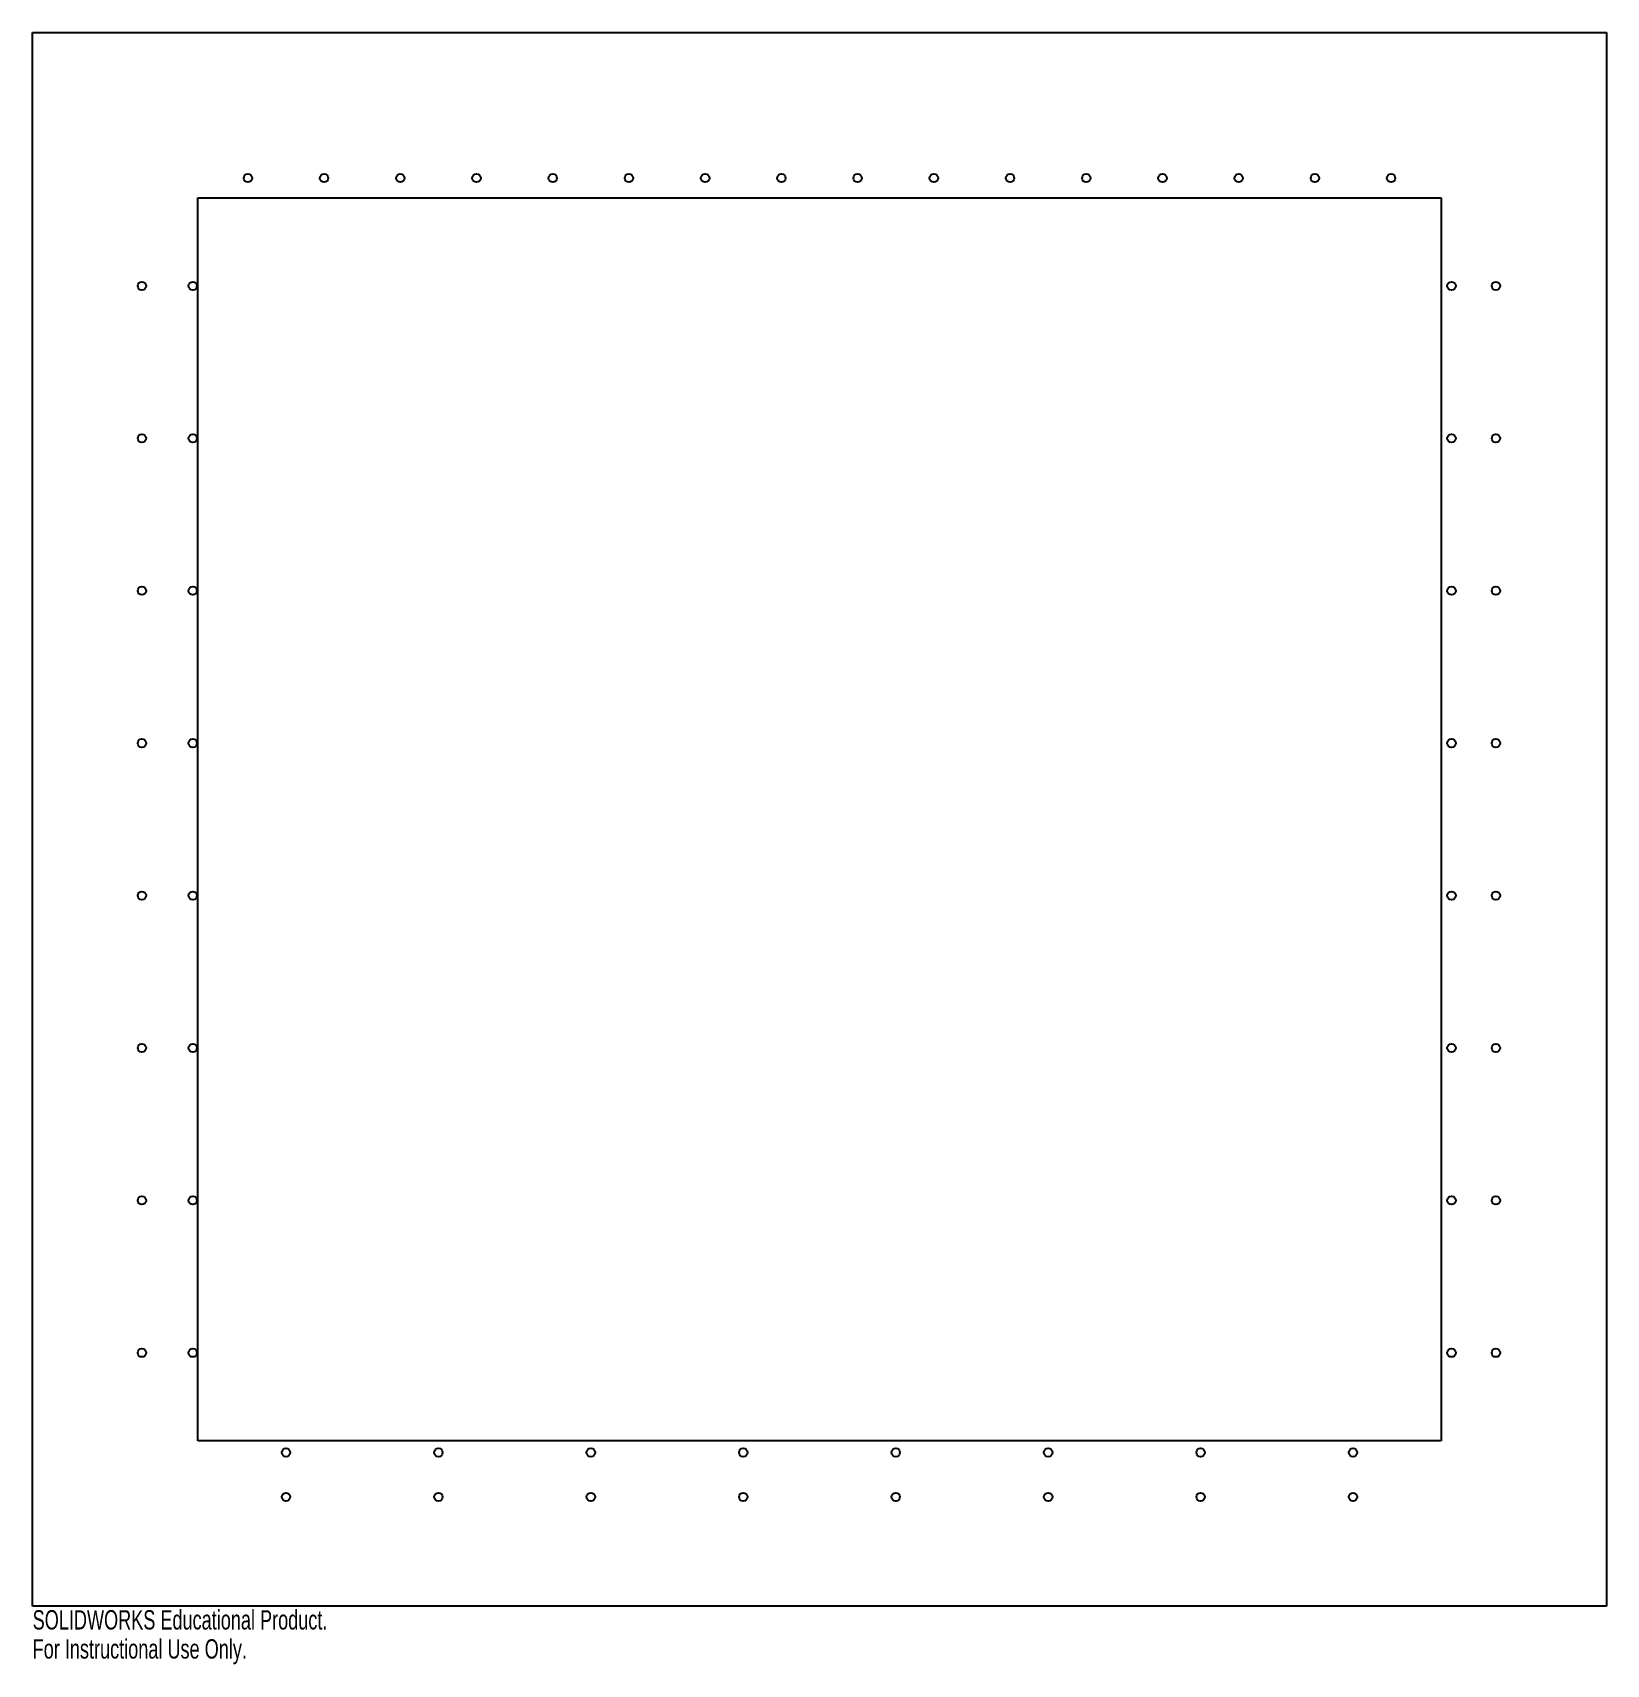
# Model space of a CAD drawing. Header units: inches. Extents: x -7.7 to 7.7, y -8.3 to 7.7.
import ezdxf

# ---------------------------------------------------------------- set-up
doc = ezdxf.new("R2010")
doc.units = ezdxf.units.IN
doc.header["$MEASUREMENT"] = 0
doc.styles.add('SLDTEXTSTYLE0', font='TXT', dxfattribs={"width": 0.7})

msp = doc.modelspace()

# ---------------------------------------------------------------- linework, layer by layer
at = {"color": 7, "linetype": 'Continuous', "lineweight": 25}
for p, q in [((-7.743, 7.743), (7.743, 7.743)), ((-7.743, -7.743), (-7.743, 7.743)), ((7.743, 7.743), (7.743, -7.743)), ((-6.118, -6.118), (-6.118, 6.118)), ((-6.118, 6.118), (6.118, 6.118)), ((6.118, 6.118), (6.118, -6.118)), ((6.118, -6.118), (-6.118, -6.118)), ((7.743, -7.743), (-7.743, -7.743))]:
    msp.add_line(p, q, dxfattribs=at)
for centre in [(-5.625, 6.312), (-4.875, 6.312), (-4.125, 6.312), (-3.375, 6.312), (-2.625, 6.312), (-1.875, 6.312), (-1.125, 6.312), (-0.375, 6.312), (0.375, 6.312), (1.125, 6.312), (1.875, 6.312), (2.625, 6.312), (3.375, 6.312), (4.125, 6.312), (4.875, 6.312), (5.625, 6.312), (-6.668, 5.25), (-6.168, 5.25), (6.219, 5.25), (6.656, 5.25), (-6.668, 3.75), (-6.168, 3.75), (6.219, 3.75), (6.656, 3.75), (-6.668, 2.25), (-6.168, 2.25), (6.219, 2.25), (6.656, 2.25), (-6.668, 0.75), (-6.168, 0.75), (6.219, 0.75), (6.656, 0.75), (-6.668, -0.75), (-6.168, -0.75), (6.219, -0.75), (6.656, -0.75), (-6.668, -2.25), (-6.168, -2.25), (6.219, -2.25), (6.656, -2.25), (-6.668, -3.75), (-6.168, -3.75), (6.219, -3.75), (6.656, -3.75), (-6.668, -5.25), (-6.168, -5.25), (6.219, -5.25), (6.656, -5.25), (-5.25, -6.231), (-3.75, -6.231), (-2.25, -6.231), (-0.75, -6.231), (0.75, -6.231), (2.25, -6.231), (3.75, -6.231), (5.25, -6.231), (-5.25, -6.668), (-3.75, -6.668), (-2.25, -6.668), (-0.75, -6.668), (0.75, -6.668), (2.25, -6.668), (3.75, -6.668), (5.25, -6.668)]:
    msp.add_circle(centre, 0.0413, dxfattribs=at)

# ---------------------------------------------------------------- texts
at = {"color": 7, "linetype": 'Continuous', "char_height": 0.1903, "attachment_point": 1, "style": 'SLDTEXTSTYLE0'}
for s, insert in [('SOLIDWORKS Educational Product.', (-7.743, -7.783)), ('For Instructional Use Only.', (-7.743, -8.069))]:
    msp.add_mtext(s, dxfattribs=dict(at, insert=insert))

doc.saveas('drawing.dxf')
